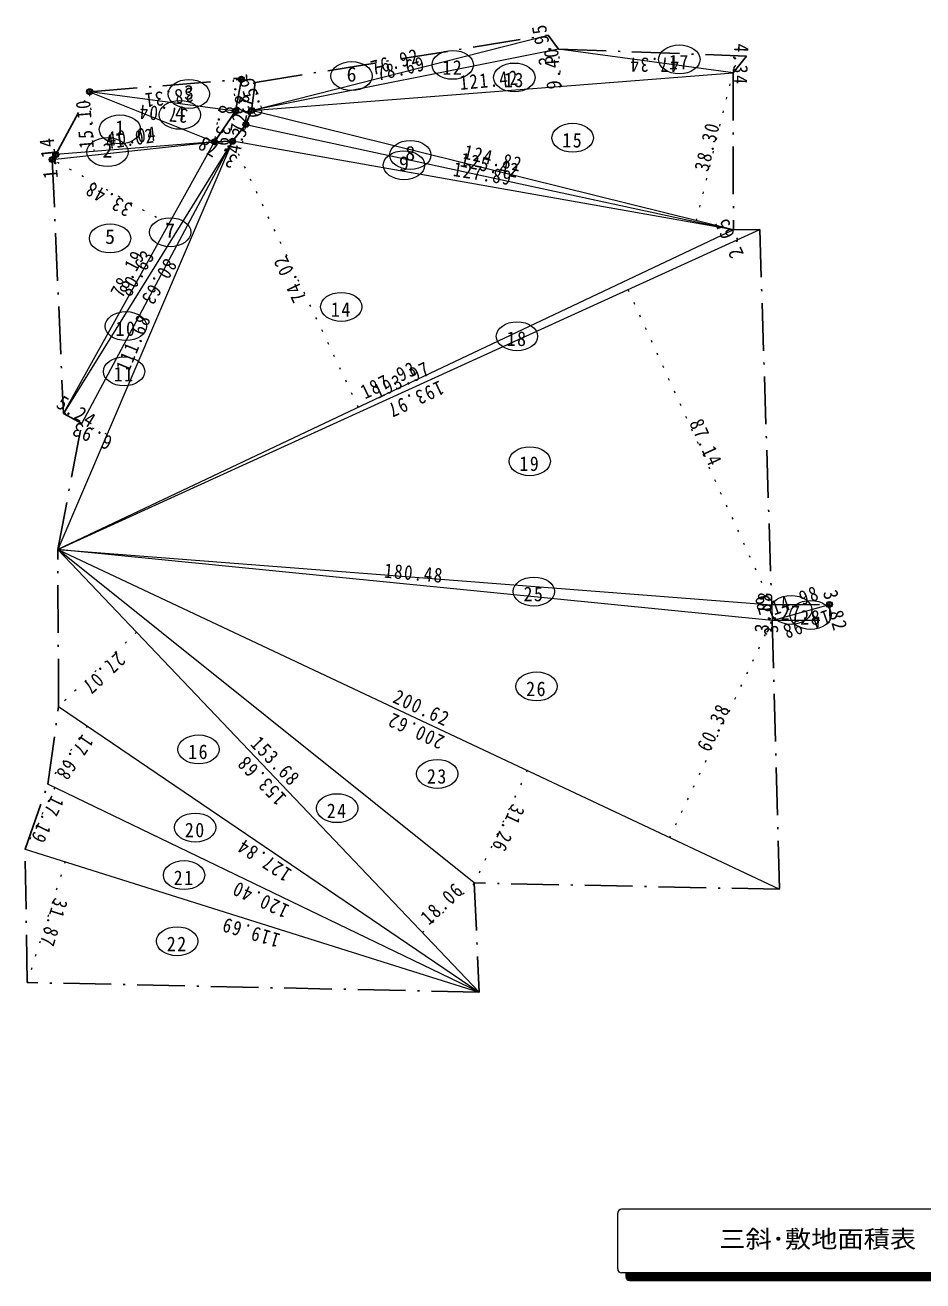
# Model space of a CAD drawing. Units: millimetres on the paper. Extents: x -3947 to 493, y -3409 to 377.
# Drawn here: x 239 to 351.8, y -459.6 to -301.7 of the extents above; entities that cross this region are included whole.
import ezdxf
from ezdxf.enums import TextEntityAlignment as Align

# ---------------------------------------------------------------- set-up
doc = ezdxf.new("R2010")
doc.units = ezdxf.units.MM
doc.header["$PDMODE"] = 32
doc.header["$PDSIZE"] = 0.5
doc.linetypes.add('DASHED_DOTTED', pattern=[9.25, 6, -1.5, 0.25, -1.5])
doc.linetypes.add('DOTTED', pattern=[1.75, 0.25, -1.5])
for name, color, linetype, lineweight in [('0-4__0-6_', 7, 'Continuous', 18), ('0-D__1-0_', 7, 'DASHED_DOTTED', 25), ('0-E__1-1_', 7, 'Continuous', 9)]:
    doc.layers.add(name, color=color, linetype=linetype, lineweight=lineweight)
doc.layers.add('1-7', color=7, linetype='Continuous')
doc.styles.add('ＭＳ ゴシック', font='')
doc.styles.get('ＭＳ ゴシック').set_extended_font_data('MS Gothic')

# ---------------------------------------------------------------- blocks, each defined once
blk = doc.blocks.new('-001--GLay-1-')
at = {"layer": '0-D__1-0_'}
for p, q in [((564.877, -98.94), (601.708, -92.977)), ((601.708, -92.977), (603.011, -94.731)), ((603.011, -94.731), (626.663, -95.633)), ((626.663, -95.633), (624.959, -97.737)), ((624.959, -97.737), (625.009, -117.479)), ((544.072, -100.094), (563.165, -98.534)), ((563.165, -98.534), (562.432, -102.524)), ((564.877, -98.94), (564.433, -102.453)), ((539.813, -108.009), (544.072, -100.094)), ((562.432, -102.524), (559.767, -106.405)), ((559.767, -106.405), (562.042, -106.327)), ((539.379, -108.632), (539.813, -108.009)), ((539.379, -108.632), (540.774, -140.577)), ((625.009, -117.479), (628.316, -117.429)), ((628.316, -117.429), (629.82, -164.628)), ((540.072, -157.663), (543.079, -141.83)), ((543.079, -141.83), (540.774, -140.577)), ((540.172, -177.405), (540.072, -157.663)), ((629.82, -164.628), (637.086, -164.578)), ((637.086, -164.578), (637.192, -166.532)), ((629.87, -166.582), (637.192, -166.532)), ((629.87, -166.582), (630.822, -200.403)), ((538.819, -187.175), (540.172, -177.405)), ((535.963, -195.343), (538.819, -187.175)), ((536.214, -212.128), (535.963, -195.343)), ((592.437, -199.602), (593.039, -213.331)), ((630.822, -200.403), (592.437, -199.602)), ((593.039, -213.331), (536.214, -212.128))]:
    blk.add_line(p, q, dxfattribs=at)
at = {"layer": '0-D__1-0_', "linetype": 'DOTTED', "lineweight": 9}
for p, q in [((602.096, -94.914), (601.708, -92.977)), ((603.376, -99.419), (603.011, -94.731)), ((625.042, -95.571), (624.959, -97.737)), ((620.349, -116.323), (624.959, -97.737)), ((562.113, -98.62), (562.432, -102.524)), ((565.689, -102.134), (564.877, -98.94)), ((544.677, -107.618), (544.072, -100.094)), ((560.317, -102.244), (559.767, -106.405)), ((564.035, -104.294), (564.433, -102.453)), ((563.306, -106.551), (563.717, -104.226)), ((561.374, -107.403), (559.767, -106.405)), ((577.87, -139.781), (562.042, -106.327)), ((554.01, -116.763), (539.379, -108.632)), ((539.875, -108.578), (539.813, -108.009)), ((625.56, -118.686), (625.009, -117.479)), ((611.745, -124.985), (629.82, -164.628)), ((540.854, -140.448), (543.079, -141.83)), ((546.265, -143.194), (543.079, -141.83)), ((629.628, -166.558), (629.82, -164.628)), ((630.327, -166.455), (629.82, -164.628)), ((636.681, -164.69), (637.192, -166.532)), ((617.006, -193.896), (629.87, -166.582)), ((549.978, -168.075), (540.172, -177.405)), ((543.789, -179.863), (538.819, -187.175)), ((599.097, -185.462), (592.437, -199.602)), ((539.698, -187.599), (535.963, -195.343)), ((541.003, -196.931), (536.214, -212.128)), ((585.897, -205.825), (592.437, -199.602))]:
    blk.add_line(p, q, dxfattribs=at)
at = {"layer": '0-D__1-0_'}
blk.add_lwpolyline([(562.042, -106.327), (563.717, -104.226), (564.433, -102.453)], dxfattribs=at)
at = {"layer": '0-D__1-0_', "linetype": 'Continuous', "lineweight": 9}
for centre in [(563.165, -98.534), (544.072, -100.094), (562.432, -102.524), (564.433, -102.453), (563.717, -104.226), (559.767, -106.405), (562.042, -106.327), (539.379, -108.632), (539.813, -108.009), (637.086, -164.578)]:
    blk.add_circle(centre, 0.376, dxfattribs=at)
at = {"layer": '0-D__1-0_', "linetype": 'Continuous', "lineweight": 18}
for centre in [(618.211, -96.034), (577.006, -98.123), (589.717, -96.72), (597.468, -98.307), (556.556, -100.384), (555.424, -103.008), (547.884, -104.836), (604.801, -105.89), (546.32, -107.682), (584.387, -108.053), (583.59, -109.344), (546.64, -118.538), (554.194, -117.77), (575.708, -127.156), (548.632, -129.578), (597.799, -130.857), (548.398, -135.274), (599.403, -146.573), (599.921, -162.958), (632.259, -165.263), (634.716, -165.897), (600.255, -174.883), (557.761, -182.8), (587.777, -185.889), (575.183, -190.199), (557.343, -192.637), (555.94, -198.616), (555.072, -206.934)]:
    blk.add_ellipse(centre, major_axis=(2.6, 0), ratio=0.7, dxfattribs=at)
at = {"layer": '0-D__1-0_'}
for p in [(563.165, -98.534), (544.072, -100.094), (562.432, -102.524), (564.433, -102.453), (563.717, -104.226), (559.767, -106.405), (562.042, -106.327), (539.379, -108.632), (539.813, -108.009), (637.086, -164.578)]:
    blk.add_point(p, dxfattribs=at)
at = {"layer": '0-E__1-1_'}
for p, q in [((564.433, -102.453), (601.708, -92.977)), ((625.009, -117.479), (564.433, -102.453)), ((539.379, -108.632), (559.767, -106.405)), ((535.963, -195.343), (593.039, -213.331))]:
    blk.add_line(p, q, dxfattribs=at)
blk.add_lwpolyline([(603.011, -94.731), (564.433, -102.453), (624.959, -97.737)], close=True, dxfattribs=at)
for points in [[(562.432, -102.524), (544.072, -100.094), (559.767, -106.405), (539.813, -108.009)], [(563.717, -104.226), (625.009, -117.479), (562.042, -106.327), (540.774, -140.577), (559.767, -106.405)], [(543.079, -141.83), (562.042, -106.327), (540.072, -157.663), (628.316, -117.429)], [(625.009, -117.479), (540.072, -157.663), (629.82, -164.628), (629.87, -166.582), (637.086, -164.578)], [(629.87, -166.582), (540.072, -157.663), (630.822, -200.403)], [(592.437, -199.602), (540.072, -157.663), (593.039, -213.331)], [(540.172, -177.405), (593.039, -213.331), (538.819, -187.175)]]:
    blk.add_lwpolyline(points, dxfattribs=at)
at = {"layer": '0-D__1-0_', "style": 'ＭＳ ゴシック'}
for s, p in [('6', (576.381, -99.373)), ('3', (555.931, -101.634)), ('4', (554.799, -104.258)), ('1', (547.259, -106.086)), ('2', (545.695, -108.932)), ('8', (583.762, -109.303)), ('9', (582.965, -110.594)), ('7', (553.569, -119.02)), ('5', (546.015, -119.788))]:
    blk.add_text(s, height=1.833, dxfattribs=at).set_placement(p, align=Align.BOTTOM_LEFT)
at = {"layer": '0-D__1-0_', "char_height": 1.833, "attachment_point": 7, "style": 'ＭＳ ゴシック'}
for s, insert, rotation in [('\\T1.18;\\W0.9;3.95', (602.422, -96.544), 101.319), ('\\T1.18;\\W0.85;76.92', (579.725, -98.05), 15.533), ('\\T1.18;\\W0.9;4.34', (625.101, -94.006), 267.816), ('\\T1.18;\\W0.85;78.69', (580.364, -98.754), 12.565), ('\\T1.18;\\W0.9;9.40', (603.399, -99.717), 94.455), ('\\T1.18;\\W0.85;47.34', (618.14, -95.808), 179.705), ('\\T1.18;\\W0.9;7.83', (562.057, -97.931), 274.671), ('\\T1.18;\\W0.85;121.42', (590.669, -99.907), 5.289), ('\\T1.18;\\W0.9;6.59', (565.936, -103.105), 104.263), ('\\T1.18;\\W0.85;38.31', (556.973, -99.542), 186.89), ('\\T1.18;\\W0.9;3.77', (563.674, -105.964), 77.799), ('\\T1.18;\\W0.85;15.10', (544.641, -107.17), 94.595), ('\\T1.18;\\W0.85;37.04', (556.483, -102.241), 174.736), ('\\T1.18;\\W0.9;8.39', (560.39, -101.698), 262.461), ('\\T1.18;\\W0.9;4.72', (563.049, -107.998), 79.957), ('\\T1.18;\\W0.85;38.30', (621.854, -110.257), 76.069), ('\\T1.18;\\W0.85;41.02', (546.213, -107.382), 8.342), ('\\T1.18;\\W0.85;40.04', (546.436, -106.975), 6.742), ('\\T1.18;\\W0.9;3.78', (562.822, -108.302), 148.16), ('\\T1.18;\\W0.9;1.14', (540.132, -110.927), 96.233), ('\\T1.18;\\W0.85;124.82', (590.959, -108.518), 346.883), ('\\T1.18;\\W0.85;125.42', (590.559, -109.518), 348.609), ('\\T1.18;\\W0.85;127.89', (589.674, -110.713), 350.753), ('\\T1.18;\\W0.85;33.48', (549.601, -114.313), 150.934), ('\\T1.18;\\W0.9;2.65', (626.384, -120.493), 114.51), ('\\T1.18;\\W0.85;78.19', (548.218, -126.155), 62.187), ('\\T1.18;\\W0.85;80.63', (549.229, -126.013), 59.38), ('\\T1.18;\\W0.85;80.63', (553.587, -120.891), 239.38), ('\\T1.18;\\W0.85;74.02', (571.378, -126.06), 115.319), ('\\T1.18;\\W0.85;111.68', (549.024, -135.476), 67.728), ('\\T1.18;\\W0.85;187.93', (578.711, -138.83), 25.881), ('\\T1.18;\\W0.85;193.97', (580.347, -138.751), 25.056), ('\\T1.18;\\W0.85;193.97', (588.041, -136.342), 205.056), ('\\T1.18;\\W0.9;5.24', (539.715, -139.741), 328.16), ('\\T1.18;\\W0.9;6.93', (547.108, -143.554), 156.83), ('\\T1.18;\\W0.85;87.14', (619.403, -141.781), 294.51), ('\\T1.18;\\W0.85;180.48', (581.04, -161.23), 354.911), ('\\T1.18;\\W0.85;14.98', (630.14, -165.988), 19.568), ('\\T1.18;\\W0.9;3.88', (629.462, -168.23), 84.328), ('\\T1.18;\\W0.9;3.79', (630.783, -168.095), 105.523), ('\\T1.18;\\W0.9;3.82', (636.227, -163.058), 285.523), ('\\T1.18;\\W0.85;14.98', (636.815, -165.172), 199.568), ('\\T1.18;\\W0.85;27.07', (547.484, -170.448), 223.576), ('\\T1.18;\\W0.85;200.62', (582.041, -176.877), 335.31), ('\\T1.18;\\W0.85;200.62', (588.853, -181.19), 155.31), ('\\T1.18;\\W0.85;60.38', (622.021, -183.247), 64.781), ('\\T1.18;\\W0.85;17.68', (543.173, -180.769), 235.802), ('\\T1.18;\\W0.85;153.68', (564.16, -182.254), 314.251), ('\\T1.18;\\W0.85;153.68', (568.95, -188.739), 134.251), ('\\T1.18;\\W0.85;17.19', (539.275, -188.476), 244.248), ('\\T1.18;\\W0.85;31.26', (597.184, -189.524), 244.781), ('\\T1.18;\\W0.85;127.84', (569.633, -198.03), 146.598), ('\\T1.18;\\W0.85;120.40', (569.314, -202.441), 155.088), ('\\T1.18;\\W0.85;18.06', (586.758, -205.005), 43.576), ('\\T1.18;\\W0.85;31.87', (539.608, -201.358), 252.507), ('\\T1.18;\\W0.85;119.69', (568.166, -206.016), 163.352)]:
    blk.add_mtext(s, dxfattribs=dict(at, insert=insert, rotation=rotation))
for s, insert in [('\\T1.17;\\W0.9;12', (588.417, -97.97)), ('\\T1.17;\\W0.9;17', (616.911, -97.284)), ('\\T1.17;\\W0.9;13', (596.168, -99.557)), ('\\T1.17;\\W0.9;15', (603.501, -107.14)), ('\\T1.17;\\W0.9;14', (574.408, -128.406)), ('\\T1.17;\\W0.9;10', (547.332, -130.828)), ('\\T1.17;\\W0.9;18', (596.499, -132.107)), ('\\T1.17;\\W0.9;11', (547.098, -136.524)), ('\\T1.17;\\W0.9;19', (598.103, -147.823)), ('\\T1.17;\\W0.9;25', (598.621, -164.208)), ('\\T1.17;\\W0.9;27', (630.959, -166.513)), ('\\T1.17;\\W0.9;28', (633.416, -167.147)), ('\\T1.17;\\W0.9;26', (598.955, -176.133)), ('\\T1.17;\\W0.9;16', (556.461, -184.05)), ('\\T1.17;\\W0.9;23', (586.477, -187.139)), ('\\T1.17;\\W0.9;24', (573.883, -191.449)), ('\\T1.17;\\W0.9;20', (556.043, -193.887)), ('\\T1.17;\\W0.9;21', (554.64, -199.866)), ('\\T1.17;\\W0.9;22', (553.772, -208.184))]:
    blk.add_mtext(s, dxfattribs=dict(at, insert=insert))

msp = doc.modelspace()

# ---------------------------------------------------------------- linework, layer by layer
at = {"layer": '0-4__0-6_', "lineweight": 9}
for p, q in [((313.46, -458.146), (313.46, -451.146)), ((392.96, -450.646), (313.96, -450.646)), ((392.96, -458.646), (313.96, -458.646))]:
    msp.add_line(p, q, dxfattribs=at)
at = {"layer": '0-4__0-6_'}
for p, q in [((393.01, -458.696), (314.46, -458.696)), ((393.06, -458.746), (314.46, -458.746)), ((393.11, -458.796), (314.46, -458.796)), ((393.16, -458.846), (314.46, -458.846)), ((393.21, -458.896), (314.46, -458.896)), ((393.26, -458.946), (314.46, -458.946)), ((393.31, -458.996), (314.46, -458.996)), ((393.36, -459.046), (314.46, -459.046)), ((393.41, -459.096), (314.46, -459.096)), ((393.46, -459.146), (314.46, -459.146)), ((393.51, -459.196), (314.463, -459.196)), ((393.56, -459.246), (314.47, -459.246)), ((393.61, -459.296), (314.483, -459.296)), ((393.66, -459.346), (314.502, -459.346)), ((393.71, -459.396), (314.527, -459.396)), ((393.76, -459.446), (314.56, -459.446)), ((393.81, -459.496), (314.603, -459.496)), ((393.86, -459.546), (314.66, -459.546)), ((393.91, -459.596), (314.742, -459.596)), ((393.96, -459.646), (314.96, -459.646))]:
    msp.add_line(p, q, dxfattribs=at)
at = {"layer": '0-4__0-6_', "lineweight": 9}
for centre, start, end in [((313.96, -451.146), 90, 180), ((313.96, -458.146), 180, 270)]:
    msp.add_arc(centre, 0.5, start, end, dxfattribs=at)

# ---------------------------------------------------------------- block references
at = {"layer": '1-7'}
msp.add_blockref('-001--GLay-1-', (-297, -210), dxfattribs=at)

# ---------------------------------------------------------------- texts
at = {"layer": '0-4__0-6_', "style": 'ＭＳ ゴシック', "width": 1.1}
msp.add_text('三斜･敷地面積表', height=2.199, dxfattribs=at).set_placement((326.235, -456.146), align=Align.BOTTOM_LEFT)

doc.saveas('drawing.dxf')
